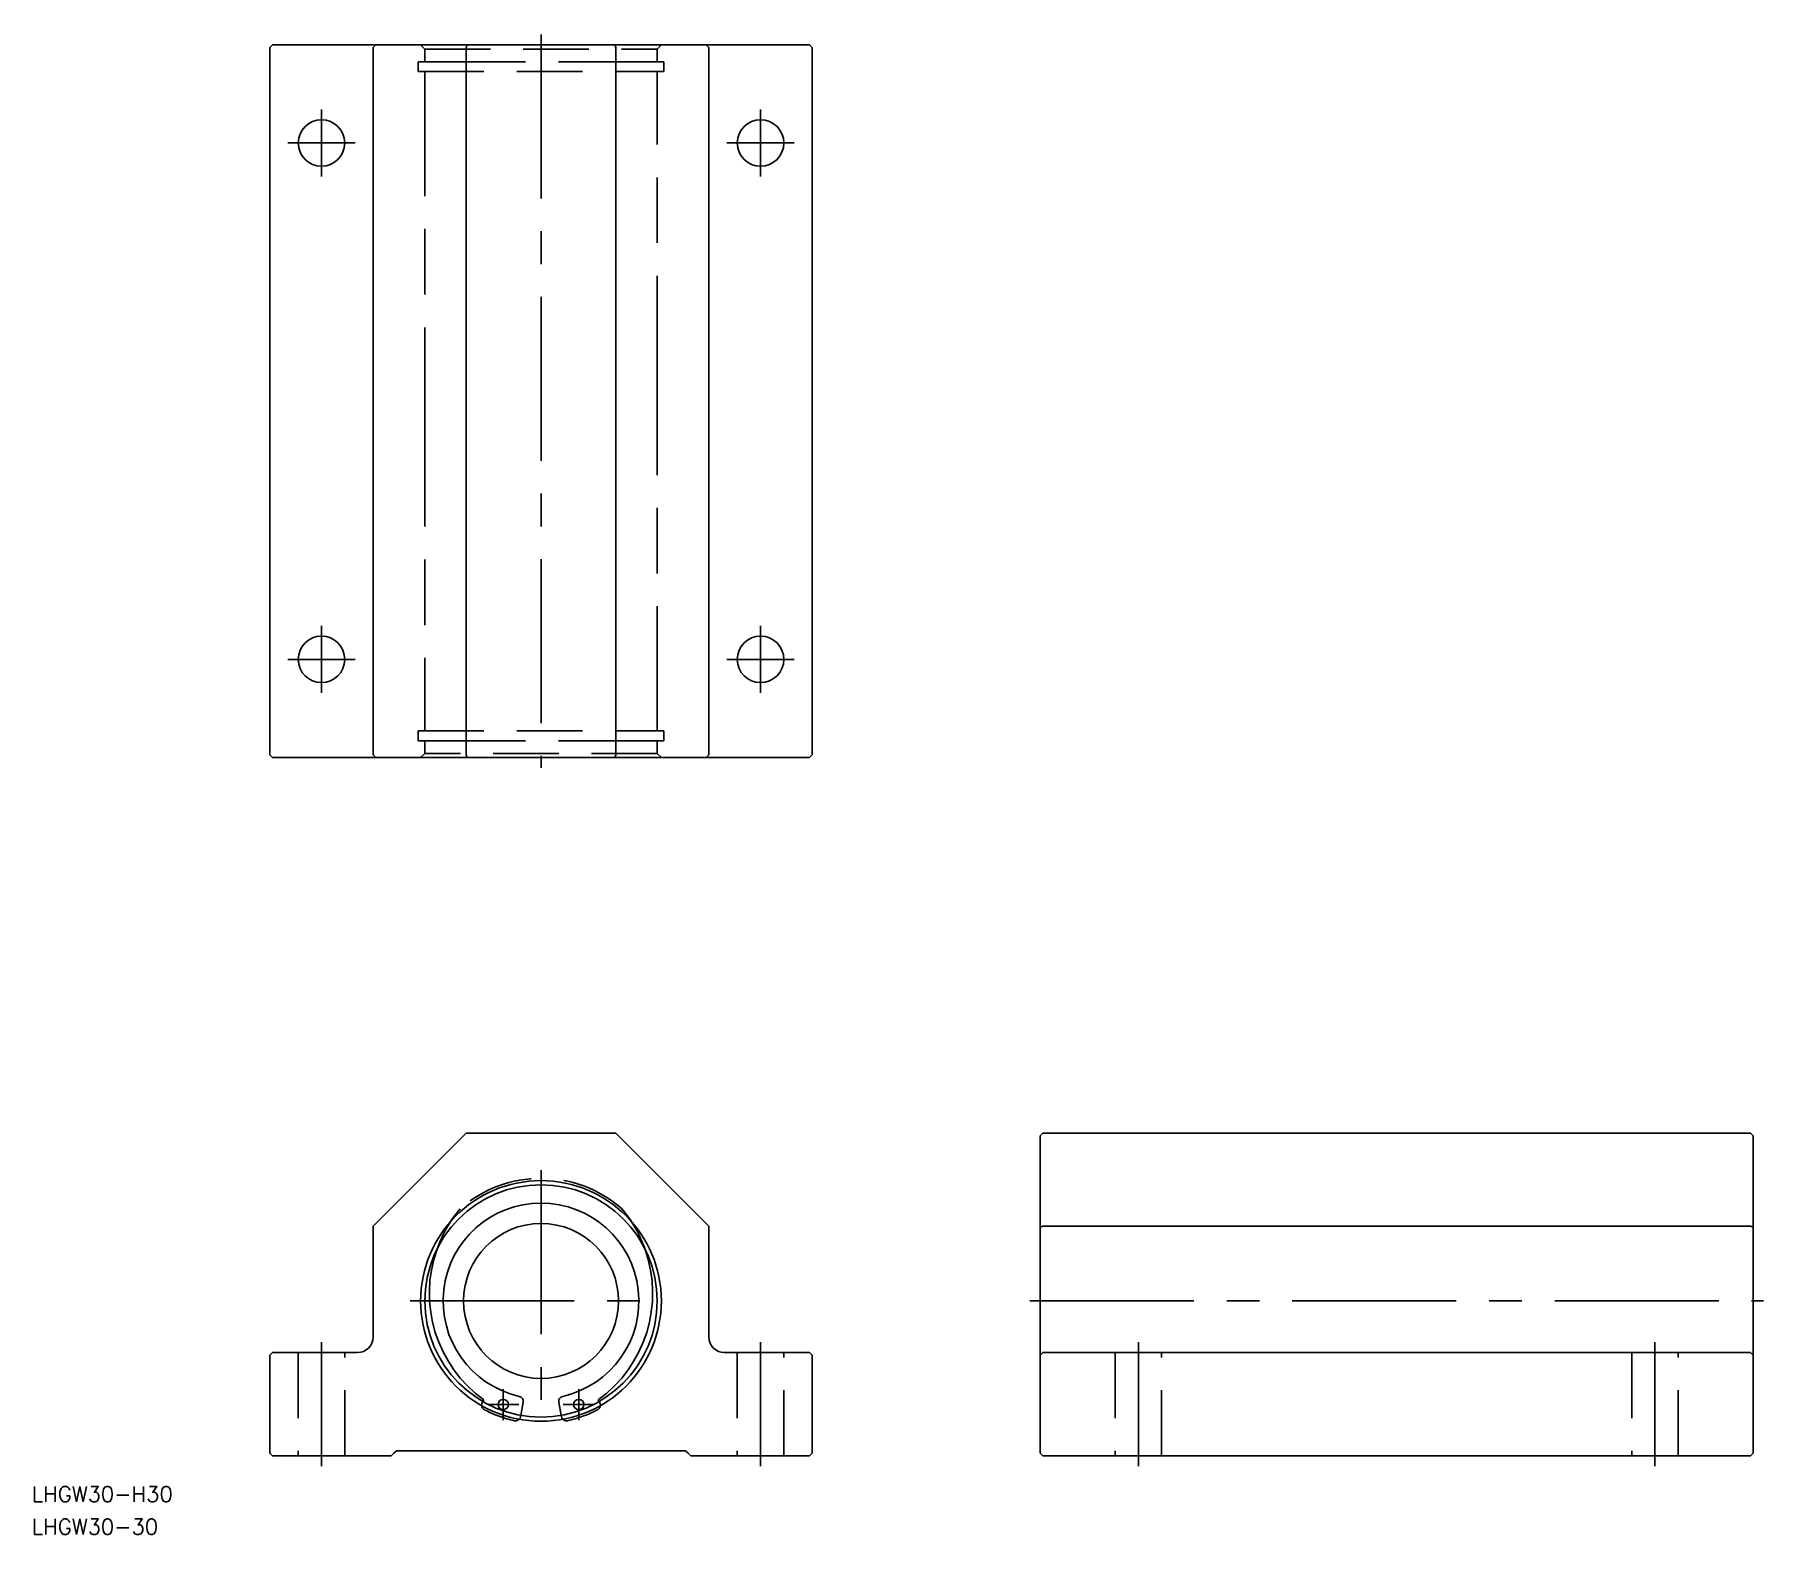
# Model space of a CAD drawing. Extents: x -98 to 237, y -45 to 245.
import ezdxf

# ---------------------------------------------------------------- set-up
doc = ezdxf.new("R2010")
doc.units = 0
doc.linetypes.add('CENTER', pattern=[50.8, 31.75, -6.35, 6.35, -6.35])
doc.linetypes.add('DASHED', pattern=[19.05, 12.7, -6.35])
doc.layers.get('0').update_dxf_attribs({"linetype": 'CONTINUOUS'})
doc.layers.add('CENTER', color=1, linetype='CENTER')
doc.styles.get("Standard").update_dxf_attribs({"font": 'txt.shx', "height": 3, "bigfont": 'bigfont.shx'})

msp = doc.modelspace()

# ---------------------------------------------------------------- linework, layer by layer
at = {"color": 7, "linetype": 'CONTINUOUS'}
for p, q in [((-52.5, 242.75), (-52.25, 243)), ((-52.5, 105.75), (-52.5, 242.75)), ((-52, 243.25), (-52.25, 243)), ((-52, 243.25), (-35.5, 243.25)), ((-32, 243.25), (-35.5, 243.25)), ((-32, 243.25), (-32.5, 242.75)), ((-32.5, 105.75), (-32.5, 242.75)), ((-32, 243.25), (-14.29, 243.25)), ((-14.29, 243.25), (-14.5, 242.75)), ((-14.5, 105.75), (-14.5, 242.75)), ((-14.29, 243.25), (14.29, 243.25)), ((14.29, 243.25), (32, 243.25)), ((14.5, 242.75), (14.29, 243.25)), ((14.5, 105.75), (14.5, 242.75)), ((35.5, 243.25), (32, 243.25)), ((32.5, 242.75), (32, 243.25)), ((32.5, 105.75), (32.5, 242.75)), ((35.5, 243.25), (52, 243.25)), ((52.25, 243), (52, 243.25)), ((52.25, 243), (52.5, 242.75)), ((52.5, 242.75), (52.5, 105.75)), ((-52.25, 105.5), (-52.5, 105.75)), ((-52.25, 105.5), (-52, 105.25)), ((-35.5, 105.25), (-52, 105.25)), ((-35.5, 105.25), (-32, 105.25)), ((-32, 105.25), (-32.5, 105.75)), ((-14.29, 105.25), (-32, 105.25)), ((-14.29, 105.25), (-14.5, 105.75)), ((14.29, 105.25), (-14.29, 105.25)), ((14.29, 105.25), (14.5, 105.75)), ((32, 105.25), (14.29, 105.25)), ((32, 105.25), (32.5, 105.75)), ((32, 105.25), (35.5, 105.25)), ((52, 105.25), (35.5, 105.25)), ((52, 105.25), (52.25, 105.5)), ((52.5, 105.75), (52.25, 105.5)), ((-32.5, 14.5), (-14.5, 32.5)), ((-14.5, 32.5), (14.5, 32.5)), ((14.5, 32.5), (32.5, 14.5)), ((96.63, 32), (97.13, 32.5)), ((96.63, 14.29), (96.63, 32)), ((97.13, 32.5), (234.13, 32.5)), ((234.13, 32.5), (234.63, 32)), ((234.63, 32), (234.63, 14.29)), ((-32.5, -7), (-32.5, 14.5)), ((32.5, 14.5), (32.5, -7)), ((96.63, 14.29), (97.13, 14.5)), ((96.63, -7), (96.63, 14.29)), ((97.13, 14.5), (234.13, 14.5)), ((234.13, 14.5), (234.63, 14.29)), ((234.63, 14.29), (234.63, -7)), ((-52, -10), (-52.25, -10.25)), ((-52, -10), (-35.5, -10)), ((35.5, -10), (52, -10)), ((52.25, -10.25), (52, -10)), ((96.63, -7), (96.63, -10.5)), ((96.88, -10.25), (97.13, -10)), ((97.13, -10), (234.13, -10)), ((234.13, -10), (234.38, -10.25)), ((234.63, -10.5), (234.63, -7)), ((-52.25, -10.25), (-52.5, -10.5)), ((-52.5, -29.5), (-52.5, -10.5)), ((52.5, -10.5), (52.25, -10.25)), ((52.5, -10.5), (52.5, -29.5)), ((96.63, -10.5), (96.88, -10.25)), ((96.63, -29.5), (96.63, -10.5)), ((234.38, -10.25), (234.63, -10.5)), ((234.63, -10.5), (234.63, -29.5)), ((-11.25, -19.49), (-11.07, -19.17)), ((-3.46, -19.62), (-3.91, -22.16)), ((3.91, -22.16), (3.46, -19.62)), ((11.07, -19.17), (11.25, -19.49)), ((-52.5, -29.5), (-52.25, -29.75)), ((-52.25, -29.75), (-52, -30)), ((-29, -30), (-52, -30)), ((-29, -30), (-28.5, -29.5)), ((-28.5, -29.5), (-28, -29)), ((-28, -29), (28, -29)), ((28, -29), (28.5, -29.5)), ((28.5, -29.5), (29, -30)), ((52, -30), (29, -30)), ((52, -30), (52.25, -29.75)), ((52.25, -29.75), (52.5, -29.5)), ((96.63, -29.5), (96.88, -29.75)), ((97.13, -30), (96.88, -29.75)), ((234.13, -30), (97.13, -30)), ((234.38, -29.75), (234.13, -30)), ((234.38, -29.75), (234.63, -29.5))]:
    msp.add_line(p, q, dxfattribs=at)
at = {"color": 3, "linetype": 'DASHED'}
for p, q in [((-23.3, 243.25), (-22.5, 242.45)), ((-22.5, 242.45), (22.5, 242.45)), ((-22.5, 242.45), (-22.5, 240)), ((22.5, 242.45), (23.3, 243.25)), ((22.5, 240), (22.5, 242.45)), ((-23.75, 240), (-15.68, 240)), ((-23.75, 240), (-23.75, 238.1)), ((-23.75, 238.1), (23.75, 238.1)), ((-22.5, 238.1), (-22.5, 237.85)), ((-22.5, 237.85), (-22.5, 228.5)), ((-21.61, 240), (-15.68, 240)), ((-15.68, 240), (15.68, 240)), ((15.68, 240), (23.75, 240)), ((15.68, 240), (21.61, 240)), ((22.5, 237.85), (22.5, 238.1)), ((22.5, 228.5), (22.5, 237.85)), ((23.75, 238.1), (23.75, 240)), ((-22.5, 228.5), (-22.5, 226.65)), ((22.5, 226.65), (22.5, 228.5)), ((-22.5, 226.65), (-22.5, 185.85)), ((-22.5, 226.65), (-22.5, 185.85)), ((22.5, 185.85), (22.5, 226.65)), ((22.5, 185.85), (22.5, 226.65)), ((-22.5, 185.85), (-22.5, 184)), ((22.5, 184), (22.5, 185.85)), ((-22.5, 184), (-22.5, 174.65)), ((-22.5, 184), (-22.5, 174.65)), ((22.5, 174.65), (22.5, 184)), ((22.5, 174.65), (22.5, 184)), ((-22.5, 174.65), (-22.5, 173.85)), ((22.5, 173.85), (22.5, 174.65)), ((-22.5, 173.85), (-22.5, 164.5)), ((-22.5, 173.85), (-22.5, 164.5)), ((22.5, 164.5), (22.5, 173.85)), ((22.5, 164.5), (22.5, 173.85)), ((-22.5, 164.5), (-22.5, 162.65)), ((22.5, 162.65), (22.5, 164.5)), ((-22.5, 162.65), (-22.5, 121.85)), ((-22.5, 162.65), (-22.5, 121.85)), ((22.5, 121.85), (22.5, 162.65)), ((22.5, 121.85), (22.5, 162.65)), ((-22.5, 121.85), (-22.5, 120)), ((22.5, 120), (22.5, 121.85)), ((-22.5, 120), (-22.5, 110.65)), ((22.5, 110.65), (22.5, 120)), ((-22.5, 110.65), (-22.5, 110.4)), ((22.5, 110.4), (22.5, 110.65)), ((-23.75, 110.4), (23.75, 110.4)), ((-23.75, 110.4), (-23.75, 108.5)), ((-23.75, 108.5), (-15.68, 108.5)), ((-22.5, 108.5), (-22.5, 106.05)), ((-21.61, 108.5), (-15.68, 108.5)), ((-15.68, 108.5), (15.68, 108.5)), ((15.68, 108.5), (23.75, 108.5)), ((15.68, 108.5), (21.61, 108.5)), ((22.5, 106.05), (22.5, 108.5)), ((23.75, 108.5), (23.75, 110.4)), ((-22.5, 106.05), (-23.3, 105.25)), ((22.5, 106.05), (-22.5, 106.05)), ((23.3, 105.25), (22.5, 106.05)), ((-47, -10), (-47, -30)), ((-38, -30), (-38, -10)), ((38, -10), (38, -30)), ((47, -30), (47, -10)), ((111.13, -10), (111.13, -30)), ((120.13, -30), (120.13, -10)), ((211.13, -10), (211.13, -30)), ((220.13, -30), (220.13, -10)), ((-11.36, -19.68), (-11.25, -19.49)), ((11.25, -19.49), (11.36, -19.68)), ((-3.91, -22.16), (-3.95, -22.38)), ((3.95, -22.38), (3.91, -22.16))]:
    msp.add_line(p, q, dxfattribs=at)
at = {"color": 7, "linetype": 'CONTINUOUS'}
for centre, radius in [((-42.5, 224.25), 4.5), ((42.5, 224.25), 4.5), ((-42.5, 124.25), 4.5), ((42.5, 124.25), 4.5), ((0, 0), 23.3), ((0, 0), 22.5), ((-7.3, -20.06), 1), ((7.3, -20.06), 1)]:
    msp.add_circle(centre, radius, dxfattribs=at)
at = {"color": 3, "linetype": 'DASHED'}
for centre, radius, start, end in [((0, 0), 23.75, 48.6854, 131.3146), ((3.89, 1.48), 25.5, 140.1101, 160.4038), ((-3.89, 1.48), 25.5, 19.5962, 39.8899), ((-10.5, -20.18), 1, 150, 242.5193), ((10.5, -20.18), 1, 297.4807, 30), ((0, 0), 23.75, 242.5193, 257.4807), ((-4.93, -22.21), 1, 257.4807, 350), ((4.93, -22.21), 1, 190, 282.5193), ((0, 0), 23.75, 282.5193, 297.4807)]:
    msp.add_arc(centre, radius, start, end, dxfattribs=at)
at = {"color": 7, "linetype": 'CONTINUOUS'}
for centre, radius, start, end in [((0, 0), 18.95, 282.8732, 257.1268), ((0, 0), 15, 90, 0), ((0, 0), 15, 0, 90), ((3.89, 1.48), 25.5, 160.4038, 234.0962), ((-3.89, 1.48), 25.5, 305.9038, 19.5962), ((-35.5, -7), 3, 270, 0), ((35.5, -7), 3, 180, 270), ((-4.44, -19.45), 1, 350, 77.1268), ((4.44, -19.45), 1, 102.8732, 190)]:
    msp.add_arc(centre, radius, start, end, dxfattribs=at)
at = {"layer": 'CENTER', "color": 1, "linetype": 'CENTER'}
for p, q in [((0, 245.25), (0, 103.25)), ((-42.5, 230.75), (-42.5, 217.75)), ((42.5, 230.75), (42.5, 217.75)), ((-49, 224.25), (-36, 224.25)), ((36, 224.25), (49, 224.25)), ((-42.5, 130.75), (-42.5, 117.75)), ((42.5, 130.75), (42.5, 117.75)), ((-49, 124.25), (-36, 124.25)), ((36, 124.25), (49, 124.25)), ((0, 25.3), (0, -25.3)), ((94.63, 0), (236.63, 0)), ((-25.3, 0), (25.3, 0)), ((-42.5, -32), (-42.5, -8)), ((42.5, -8), (42.5, -32)), ((115.63, -32), (115.63, -8)), ((215.63, -32), (215.63, -8)), ((-4.3, -20.06), (-10.3, -20.06)), ((-7.3, -23.06), (-7.3, -17.06)), ((4.3, -20.06), (10.3, -20.06)), ((7.3, -17.06), (7.3, -23.06))]:
    msp.add_line(p, q, dxfattribs=at)

# ---------------------------------------------------------------- texts
at = {"color": 7, "linetype": 'CONTINUOUS'}
for s, p in [('LHGW30-H30', (-98.55, -38.91)), ('LHGW30-30', (-98.55, -45.22))]:
    msp.add_text(s, height=3, dxfattribs=at).set_placement(p)

doc.saveas('drawing.dxf')
